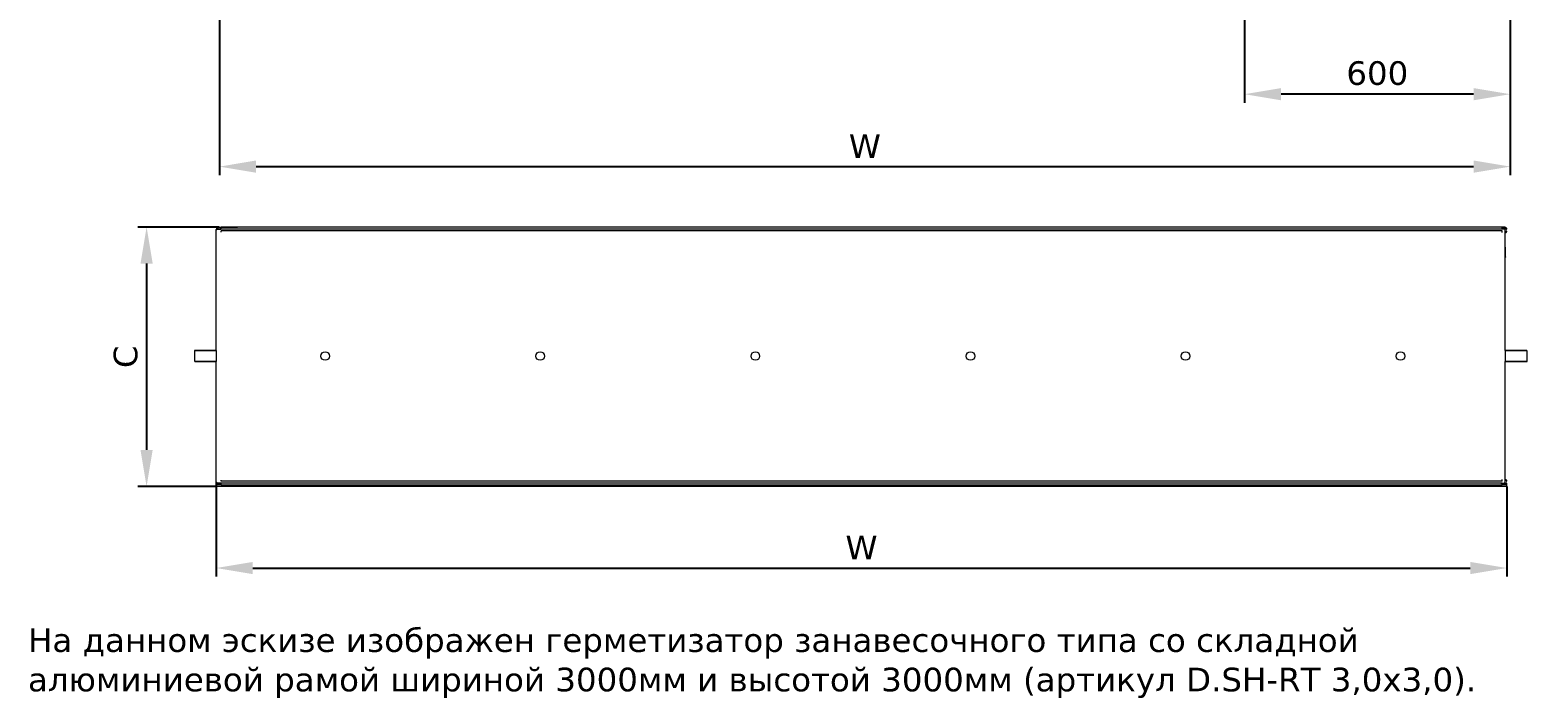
# Model space of a CAD drawing. Header units: millimetres. Extents: x 28932 to 35892, y -771 to 3945.
# Drawn here: x 28932 to 32413, y -771 to 783 of the extents above; entities that cross this region are included whole.
import ezdxf

# ---------------------------------------------------------------- set-up
doc = ezdxf.new("R2010")
doc.units = ezdxf.units.MM
doc.linetypes.add('K5LT_BASIC', pattern=[0])
doc.layers.add('Системный слой', color=7, linetype='Continuous')
doc.styles.get("Standard").update_dxf_attribs({"font": 'verdana.TTF'})
doc.dimstyles.new('ISO-25', dxfattribs={"dimtxt": 80, "dimasz": 85, "dimexe": 20, "dimexo": 0, "dimgap": 20, "dimtad": 1, "dimtxsty": 'Standard', "dimcen": 2.5, "dimadec": 0, "dimazin": 0, "dimtfac": 1, "dimtmove": 0, "dimatfit": 3, "dimfxl": 1, "dimarcsym": 0})

# ---------------------------------------------------------------- blocks, each defined once
blk = doc.blocks.new('*D43')
at = {"color": 0, "lineweight": -2}
for p, q in [((29373.2, 810.3), (29373.2, 445.2)), ((32373.9, 810.3), (32373.9, 445.2)), ((29458.2, 465.2), (32288.9, 465.2))]:
    blk.add_line(p, q, dxfattribs=at)
at = {"color": 0}
for points in [[(29458.2, 479.4), (29458.2, 451), (29373.2, 465.2)], [(32288.9, 451), (32288.9, 479.4), (32373.9, 465.2)]]:
    blk.add_solid(points, dxfattribs=at)
at = {"layer": 'Defpoints', "color": 0}
for p in [(29373.2, 810.3), (32373.9, 810.3), (32373.9, 465.2)]:
    blk.add_point(p, dxfattribs=at)
at = {"color": 0, "ltscale": 100, "insert": (30873.6, 512.7), "char_height": 55, "attachment_point": 5}
blk.add_mtext('W', dxfattribs=at)
blk = doc.blocks.new('*D44')
at = {"color": 0, "lineweight": -2}
for p, q in [((31756.1, 810.3), (31756.1, 613.7)), ((32373.9, 810.3), (32373.9, 613.7)), ((32288.9, 633.7), (31841.1, 633.7))]:
    blk.add_line(p, q, dxfattribs=at)
at = {"color": 0}
for points in [[(31841.1, 647.8), (31841.1, 619.5), (31756.1, 633.7)], [(32288.9, 619.5), (32288.9, 647.8), (32373.9, 633.7)]]:
    blk.add_solid(points, dxfattribs=at)
at = {"layer": 'Defpoints', "color": 0}
for p in [(31756.1, 810.3), (32373.9, 810.3), (31756.1, 633.7)]:
    blk.add_point(p, dxfattribs=at)
at = {"color": 0, "ltscale": 100, "insert": (32065, 682.3), "char_height": 55, "attachment_point": 5}
blk.add_mtext('600', dxfattribs=at)
blk = doc.blocks.new('*D47')
at = {"color": 0, "lineweight": -2}
for p, q in [((29365.5, -268.5), (29365.5, -488.6)), ((32366.2, -278.8), (32366.2, -488.6)), ((29450.5, -468.6), (32281.2, -468.6))]:
    blk.add_line(p, q, dxfattribs=at)
at = {"color": 0}
for points in [[(29450.5, -454.5), (29450.5, -482.8), (29365.5, -468.6)], [(32281.2, -482.8), (32281.2, -454.5), (32366.2, -468.6)]]:
    blk.add_solid(points, dxfattribs=at)
at = {"layer": 'Defpoints', "color": 0}
for p in [(29365.5, -268.5), (32366.2, -278.8), (32366.2, -468.6)]:
    blk.add_point(p, dxfattribs=at)
at = {"color": 0, "ltscale": 100, "insert": (30865.8, -421.1), "char_height": 55, "attachment_point": 5}
blk.add_mtext('W', dxfattribs=at)
blk = doc.blocks.new('*D48')
at = {"color": 0, "lineweight": -2}
for p, q in [((29372.4, 324.5), (29183.7, 324.5)), ((29203.7, 239.5), (29203.7, -193.8)), ((29366.2, -278.8), (29183.7, -278.8))]:
    blk.add_line(p, q, dxfattribs=at)
at = {"color": 0}
for points in [[(29217.9, 239.5), (29189.5, 239.5), (29203.7, 324.5)], [(29189.5, -193.8), (29217.9, -193.8), (29203.7, -278.8)]]:
    blk.add_solid(points, dxfattribs=at)
at = {"layer": 'Defpoints', "color": 0}
for p in [(29372.4, 324.5), (29203.7, -278.8), (29366.2, -278.8)]:
    blk.add_point(p, dxfattribs=at)
at = {"color": 0, "ltscale": 100, "insert": (29155.2, 22.9), "char_height": 55, "attachment_point": 5, "rotation": 90}
blk.add_mtext('C', dxfattribs=at)

msp = doc.modelspace()

# ---------------------------------------------------------------- linework, layer by layer
at = {"layer": 'Системный слой', "color": 5, "linetype": 'K5LT_BASIC', "lineweight": 20, "true_color": 0x0000ff}
for p, q in [((29365.481, 37.547), (29365.481, 317.525)), ((29372.381, 324.525), (29415.181, 324.525)), ((29377.381, 320.025), (29375.981, 320.025)), ((32354.981, 324.525), (29377.381, 324.525)), ((32354.981, 324.525), (29377.381, 324.525)), ((29377.381, 321.025), (29377.381, 324.525)), ((29377.381, 319.525), (29377.381, 321.025)), ((32354.981, 319.525), (29377.381, 319.525)), ((32354.981, 315.525), (29377.381, 315.525)), ((29377.381, 314.025), (29377.381, 315.525)), ((29377.381, 312.525), (29377.381, 314.025)), ((29510.481, 324.525), (29503.481, 324.525)), ((29828.481, 324.525), (29821.481, 324.525)), ((30128.481, 324.525), (30121.481, 324.525)), ((30428.481, 324.525), (30421.481, 324.525)), ((30728.481, 324.525), (30721.481, 324.525)), ((31028.481, 324.525), (31021.481, 324.525)), ((31328.481, 324.525), (31321.481, 324.525)), ((31628.481, 324.525), (31621.481, 324.525)), ((31928.481, 324.525), (31921.481, 324.525)), ((32228.481, 324.525), (32221.481, 324.525)), ((32359.981, 324.525), (32317.181, 324.525)), ((32354.981, 321.025), (32354.981, 324.525)), ((32354.981, 319.525), (32354.981, 321.025)), ((32354.981, 314.025), (32354.981, 315.525)), ((32354.981, 311.597), (32354.981, 314.025)), ((32362.481, 37.547), (32362.481, 317.525)), ((32362.981, 277.525), (32362.481, 277.525)), ((32362.981, 255.525), (32362.981, 277.525)), ((32362.981, 255.524), (32362.981, 277.524)), ((29314.815, 37.047), (29314.815, 37.547)), ((29365.481, 37.547), (29314.815, 37.547)), ((29314.815, 37.047), (29315.481, 37.047)), ((29314.815, 37.047), (29365.529, 37.047)), ((29315.481, 37.047), (29365.529, 37.047)), ((29365.529, 37.547), (29365.481, 37.547)), ((29365.529, 37.547), (29365.529, 11.547)), ((32362.433, 37.547), (32362.433, 11.547)), ((32362.481, 37.547), (32362.433, 37.547)), ((32362.433, 37.047), (32412.481, 37.047)), ((32412.481, 37.047), (32362.433, 37.047)), ((32412.481, 37.547), (32362.481, 37.547)), ((32412.481, 37.047), (32412.481, 37.547)), ((29315.481, 12.047), (29315.481, 11.547)), ((29315.481, 12.047), (29365.529, 12.047)), ((29315.481, 11.547), (29365.481, 11.547)), ((29365.481, 11.547), (29315.481, 11.547)), ((29315.481, 11.547), (29365.481, 11.547)), ((29365.481, -268.475), (29365.481, 11.547)), ((29365.529, 11.547), (29365.481, 11.547)), ((32413.147, 12.047), (32362.433, 12.047)), ((32362.481, 11.547), (32362.433, 11.547)), ((32362.481, -268.475), (32362.481, 11.547)), ((32362.481, 11.547), (32412.481, 11.547)), ((32412.481, 11.547), (32362.481, 11.547)), ((32362.481, 11.547), (32413.147, 11.547)), ((32412.481, 11.547), (32413.147, 11.547)), ((32413.147, 12.047), (32413.147, 11.547)), ((29366.181, -272.875), (29366.181, -272.675)), ((29377.381, -272.675), (29366.181, -272.675)), ((29366.181, -273.275), (29366.181, -272.875)), ((29366.181, -273.475), (29366.181, -273.275)), ((29366.181, -275.275), (29366.181, -273.475)), ((29377.381, -273.475), (29366.181, -273.475)), ((29366.181, -275.475), (29366.181, -275.275)), ((29377.381, -275.275), (29366.181, -275.275)), ((29377.381, -275.275), (29366.181, -275.275)), ((29366.181, -275.848), (29366.181, -275.475)), ((29366.181, -276.329), (29366.181, -275.848)), ((29366.181, -278.75), (29366.181, -276.329)), ((29375.981, -270.975), (29367.981, -270.975)), ((29367.982, -270.975), (29375.981, -270.975)), ((29377.381, -270.975), (29375.981, -270.975)), ((29377.381, -265.375), (29377.381, -263.875)), ((29377.381, -266.875), (29377.381, -265.375)), ((32355.181, -266.875), (29377.381, -266.875)), ((32355.181, -270.875), (29377.381, -270.875)), ((29377.381, -272.375), (29377.381, -270.875)), ((29377.381, -275.875), (29377.381, -272.375)), ((32355.181, -275.875), (29377.381, -275.875)), ((32351.981, -270.975), (32359.981, -270.975)), ((32355.181, -265.375), (32355.181, -262.947)), ((32355.181, -266.875), (32355.181, -265.375)), ((32355.181, -272.375), (32355.181, -270.875)), ((32355.181, -275.875), (32355.181, -272.375)), ((32366.181, -272.675), (32355.181, -272.675)), ((32366.181, -273.475), (32355.181, -273.475)), ((32366.181, -275.275), (32355.181, -275.275)), ((32366.181, -275.275), (32355.181, -275.275)), ((32366.181, -272.875), (32366.181, -272.675)), ((32366.181, -273.275), (32366.181, -272.875)), ((32366.181, -273.475), (32366.181, -273.275)), ((32366.181, -275.275), (32366.181, -273.475)), ((32366.181, -275.475), (32366.181, -275.275)), ((32366.181, -275.848), (32366.181, -275.475)), ((32366.181, -276.329), (32366.181, -275.848)), ((32366.181, -278.75), (32366.181, -276.329)), ((29366.181, -278.769), (29366.181, -278.75)), ((32366.181, -278.769), (29366.181, -278.769)), ((29366.181, -278.823), (29366.181, -278.769)), ((32366.181, -278.823), (29366.181, -278.823)), ((32366.181, -278.769), (32366.181, -278.75)), ((32366.181, -278.823), (32366.181, -278.769))]:
    msp.add_line(p, q, dxfattribs=at)
for centre in [(29618.981, 24.547), (30118.981, 24.547), (30618.981, 24.547), (31118.981, 24.547), (31618.981, 24.547), (32118.981, 24.547)]:
    msp.add_circle(centre, 10, dxfattribs=at)
for centre, radius, start, end in [((29367.981, 317.525), 2.5, 89.970705, 180), ((29367.185, 320.525), 1, 150, 239.78807), ((29372.381, 317.525), 7, 90, 150), ((29372.381, 317.525), 5, 30.000323, 149.999726), ((32359.981, 317.525), 5, 30, 149.999684), ((32359.981, 317.525), 7, 30, 90), ((32359.981, 317.525), 2.5, 0, 90.007446), ((32359.981, 317.525), 5, 300, 330), ((32359.981, 317.525), 7, 290.924832, 330), ((32365.177, 320.525), 1, 210, 30), ((32365.177, 314.525), 1, 330, 150), ((29367.981, -268.475), 2.5, 180, 271.13762), ((29367.185, -271.875), 1, 82.955909, 210), ((29372.381, -268.875), 7, 210, 212.878183), ((29367.185, -271.875), 1, 30, 70.686087), ((29372.381, -268.875), 5, 210, 229.463897), ((29372.381, -268.875), 5, 310.536103, 335.165688), ((32359.981, -268.876), 5, 204.814549, 229.4363), ((32359.981, -268.475), 2.5, 268.865727, 0), ((32359.981, -268.876), 7, 30, 69.075168), ((32359.981, -268.876), 5, 30, 60), ((32359.981, -268.876), 5, 310.5637, 330), ((32365.177, -265.876), 1, 210, 30), ((32365.177, -271.876), 1, 330, 150), ((32359.981, -268.876), 7, 327.137075, 330), ((29401.455, -278.323), 0.5, 269.726809, 270.273191), ((32331.708, -278.325), 0.5, 265.456382, 274.543618)]:
    msp.add_arc(centre, radius, start, end, dxfattribs=at)
for centre, major_axis, start_param, end_param in [((29315.481, 24.547), (0, 12.5), 3.14339931, 6.28318531), ((32412.481, 24.547), (0, -12.5), 3.14159318, 6.28137865)]:
    msp.add_ellipse(centre, major_axis=major_axis, ratio=0.01728518, start_param=start_param, end_param=end_param, dxfattribs=at)
for points, knots in [([(29365.481, 317.525), (29365.481, 317.532), (29365.481, 317.539), (29365.482, 317.646), (29365.489, 317.745), (29365.515, 317.947), (29365.535, 318.051), (29365.587, 318.253), (29365.62, 318.353), (29365.697, 318.548), (29365.742, 318.642), (29365.843, 318.826), (29365.9, 318.914), (29366.023, 319.083), (29366.09, 319.164), (29366.234, 319.317), (29366.311, 319.388), (29366.472, 319.521), (29366.557, 319.583), (29366.734, 319.695), (29366.826, 319.745), (29367.016, 319.834), (29367.114, 319.872), (29367.313, 319.937), (29367.415, 319.963), (29367.621, 320.001), (29367.725, 320.014), (29367.871, 320.023), (29367.913, 320.025), (29367.959, 320.025), (29367.963, 320.025), (29367.971, 320.025), (29367.975, 320.025), (29367.978, 320.025), (29367.979, 320.025), (29367.979, 320.025), (29367.98, 320.025), (29367.98, 320.025), (29367.98, 320.025), (29367.98, 320.025), (29367.98, 320.025), (29367.981, 320.025), (29367.98, 320.025), (29367.981, 320.025), (29367.98, 320.025), (29367.981, 320.025), (29367.981, 320.025), (29367.982, 320.025), (29367.98, 320.025), (29367.983, 320.025), (29367.981, 320.025), (29367.983, 320.025), (29367.984, 320.025), (29367.983, 320.025), (29367.986, 320.025), (29367.985, 320.025), (29367.987, 320.025), (29367.988, 320.025), (29367.989, 320.025), (29367.99, 320.025), (29367.99, 320.025), (29367.992, 320.025), (29367.993, 320.025), (29367.997, 320.025), (29368, 320.025), (29368.009, 320.025), (29368.017, 320.025), (29368.044, 320.025), (29368.068, 320.025), (29368.154, 320.025), (29368.232, 320.025), (29368.428, 320.025), (29368.546, 320.025), (29368.821, 320.025), (29368.977, 320.025), (29369.326, 320.025), (29369.519, 320.025), (29369.937, 320.025), (29370.163, 320.025), (29370.643, 320.025), (29370.898, 320.025), (29371.433, 320.025), (29371.713, 320.025), (29372.295, 320.025), (29372.596, 320.025), (29373.215, 320.025), (29373.533, 320.025), (29374.179, 320.025), (29374.507, 320.025), (29375.217, 320.025), (29375.599, 320.025), (29375.981, 320.025)], [0, 0, 0, 0, 0.07354272, 0.07354272, 1.10314077, 1.10314077, 2.1888273, 2.1888273, 3.27457377, 3.27457377, 4.36031845, 4.36031845, 5.44606441, 5.44606441, 6.53181214, 6.53181214, 7.61755975, 7.61755975, 8.70330736, 8.70330736, 9.78905497, 9.78905497, 10.87480258, 10.87480258, 11.9605502, 11.9605502, 13.04629781, 13.04629781, 13.48266247, 13.48266247, 13.51665397, 13.51665397, 13.55802574, 13.55802574, 13.57153263, 13.57153263, 13.58503953, 13.58503953, 13.59854642, 13.59854642, 13.61205331, 13.61205331, 13.6255602, 13.6255602, 13.6390671, 13.6390671, 13.65257399, 13.65257399, 13.75212634, 13.75212634, 13.95123105, 13.95123105, 14.2035472, 14.2035472, 14.45586334, 14.45586334, 14.70817948, 14.70817948, 14.81679197, 14.81679197, 14.92829362, 14.92829362, 15.15129691, 15.15129691, 15.59730349, 15.59730349, 16.48931666, 16.48931666, 18.27334299, 18.27334299, 21.74979358, 21.74979358, 25.22624272, 25.22624272, 28.70269129, 28.70269129, 32.17913957, 32.17913957, 35.65558766, 35.65558766, 39.13203563, 39.13203563, 42.60848352, 42.60848352, 46.08493136, 46.08493136, 49.56137915, 49.56137915, 53.03782691, 53.03782691, 57, 57, 57, 57]), ([(32362.481, 317.525), (32362.481, 317.532), (32362.481, 317.539), (32362.48, 317.646), (32362.473, 317.745), (32362.447, 317.947), (32362.427, 318.051), (32362.375, 318.253), (32362.342, 318.353), (32362.265, 318.548), (32362.22, 318.642), (32362.119, 318.826), (32362.062, 318.914), (32361.939, 319.083), (32361.872, 319.164), (32361.728, 319.317), (32361.651, 319.388), (32361.49, 319.521), (32361.405, 319.583), (32361.228, 319.695), (32361.136, 319.745), (32360.946, 319.834), (32360.848, 319.872), (32360.649, 319.937), (32360.547, 319.963), (32360.341, 320.001), (32360.237, 320.014), (32360.089, 320.023), (32360.044, 320.025), (32359.995, 320.025), (32359.988, 320.025), (32359.981, 320.025), (32359.983, 320.025), (32359.981, 320.025), (32359.982, 320.025), (32359.981, 320.025), (32359.982, 320.025), (32359.981, 320.025), (32359.981, 320.025), (32359.981, 320.025), (32359.981, 320.025), (32359.982, 320.025), (32359.981, 320.025), (32359.982, 320.025), (32359.98, 320.025), (32359.982, 320.025), (32359.98, 320.025), (32359.981, 320.025), (32359.98, 320.025), (32359.981, 320.025), (32359.981, 320.025), (32359.981, 320.025), (32359.981, 320.025), (32359.98, 320.025), (32359.981, 320.025), (32359.98, 320.025), (32359.98, 320.025), (32359.979, 320.025), (32359.979, 320.025), (32359.977, 320.025), (32359.975, 320.025), (32359.97, 320.025), (32359.964, 320.025), (32359.944, 320.025), (32359.925, 320.025), (32359.853, 320.025), (32359.784, 320.025), (32359.607, 320.025), (32359.498, 320.025), (32359.241, 320.025), (32359.092, 320.025), (32358.76, 320.025), (32358.575, 320.025), (32358.172, 320.025), (32357.954, 320.025), (32357.487, 320.025), (32357.238, 320.025), (32356.715, 320.025), (32356.44, 320.025), (32355.868, 320.025), (32355.571, 320.025), (32355.172, 320.025), (32355.077, 320.025), (32354.981, 320.025)], [0, 0, 0, 0, 0.07354199, 0.07354199, 1.10312978, 1.10312978, 2.18880549, 2.18880549, 3.27454115, 3.27454115, 4.36066386, 4.36066386, 5.44624264, 5.44624264, 6.53197985, 6.53197985, 7.61771664, 7.61771664, 8.70345344, 8.70345344, 9.78919023, 9.78919023, 10.87492702, 10.87492702, 11.96066382, 11.96066382, 13.0464006, 13.0464006, 13.50411825, 13.50411825, 13.5659916, 13.5659916, 13.59202791, 13.59202791, 13.61806422, 13.61806422, 13.64410052, 13.64410052, 13.67013683, 13.67013683, 13.69617314, 13.69617314, 13.72220945, 13.72220945, 13.74824576, 13.74824576, 13.77428207, 13.77428207, 13.80031838, 13.80031838, 13.82635468, 13.82635468, 13.85239099, 13.85239099, 13.96100078, 13.96100078, 14.07469138, 14.07469138, 14.30207257, 14.30207257, 14.75683495, 14.75683495, 15.66635973, 15.66635973, 17.48540927, 17.48540927, 20.96182589, 20.96182589, 24.4382406, 24.4382406, 27.91465464, 27.91465464, 31.39106834, 31.39106834, 34.86748183, 34.86748183, 38.34389519, 38.34389519, 41.82030847, 41.82030847, 45.29672168, 45.29672168, 46.36671194, 46.36671194, 46.36671194, 46.36671194]), ([(32362.981, 255.525), (32362.981, 255.399), (32362.973, 255.273), (32362.942, 255.024), (32362.918, 254.9), (32362.855, 254.657), (32362.817, 254.537), (32362.724, 254.303), (32362.67, 254.189), (32362.57, 254.007), (32362.527, 253.936), (32362.481, 253.866)], [0, 0, 0, 0, 0.98436438, 0.98436438, 1.96811876, 1.96811876, 2.95193942, 2.95193942, 3.93576008, 3.93576008, 4.58521037, 4.58521037, 4.58521037, 4.58521037]), ([(32362.981, 255.524), (32362.981, 255.398), (32362.973, 255.273), (32362.942, 255.023), (32362.918, 254.899), (32362.855, 254.656), (32362.817, 254.536), (32362.724, 254.303), (32362.67, 254.189), (32362.57, 254.006), (32362.527, 253.935), (32362.481, 253.866)], [0, 0, 0, 0, 0.98436438, 0.98436438, 1.96811876, 1.96811876, 2.95193942, 2.95193942, 3.93576008, 3.93576008, 4.58521037, 4.58521037, 4.58521037, 4.58521037]), ([(29368.029, -270.974), (29368.017, -270.974), (29368.006, -270.975), (29367.994, -270.975), (29367.992, -270.975), (29367.989, -270.975), (29367.987, -270.975), (29367.984, -270.975), (29367.984, -270.975), (29367.981, -270.975), (29367.983, -270.975), (29367.98, -270.975), (29367.983, -270.975), (29367.98, -270.975), (29367.983, -270.975), (29367.98, -270.975), (29367.982, -270.975), (29367.981, -270.975), (29367.982, -270.975), (29367.981, -270.975), (29367.982, -270.975), (29367.981, -270.975), (29367.981, -270.975), (29367.981, -270.975), (29367.981, -270.975), (29367.982, -270.975), (29367.981, -270.975), (29367.982, -270.975), (29367.981, -270.975), (29367.982, -270.975), (29367.981, -270.975), (29367.982, -270.975), (29367.981, -270.975), (29367.982, -270.975), (29367.981, -270.975), (29367.982, -270.975), (29367.981, -270.975), (29367.983, -270.975), (29367.981, -270.975), (29367.983, -270.975), (29367.981, -270.975), (29367.983, -270.975), (29367.981, -270.975), (29367.983, -270.975), (29367.982, -270.975), (29367.982, -270.975)], [17.254398356, 17.254398356, 17.254398356, 17.254398356, 17.409395653, 17.409395653, 17.423113567, 17.423113567, 17.450549394, 17.450549394, 17.464608652, 17.464608652, 17.495394606, 17.495394606, 17.52618056, 17.52618056, 17.556966514, 17.556966514, 17.587752469, 17.587752469, 17.618538423, 17.618538423, 17.649324377, 17.649324377, 17.680110332, 17.680110332, 17.710896286, 17.710896286, 17.74168224, 17.74168224, 17.772468195, 17.772468195, 17.803254149, 17.803254149, 17.834040103, 17.834040103, 17.864826058, 17.864826058, 17.895612012, 17.895612012, 17.926397966, 17.926397966, 17.957183921, 17.957183921, 17.987969875, 17.987969875, 18, 18, 18, 18]), ([(32359.933, -270.974), (32359.945, -270.974), (32359.956, -270.975), (32359.968, -270.975), (32359.97, -270.975), (32359.973, -270.975), (32359.975, -270.975), (32359.978, -270.975), (32359.978, -270.975), (32359.981, -270.975), (32359.979, -270.975), (32359.982, -270.975), (32359.979, -270.975), (32359.982, -270.975), (32359.98, -270.975), (32359.982, -270.975), (32359.98, -270.975), (32359.981, -270.975), (32359.98, -270.975), (32359.981, -270.975), (32359.98, -270.975), (32359.981, -270.975), (32359.981, -270.975), (32359.981, -270.975), (32359.981, -270.975), (32359.981, -270.975), (32359.981, -270.975), (32359.98, -270.975), (32359.981, -270.975), (32359.98, -270.975), (32359.981, -270.975), (32359.98, -270.975), (32359.981, -270.975), (32359.98, -270.975), (32359.981, -270.975), (32359.98, -270.975), (32359.981, -270.975), (32359.979, -270.975), (32359.981, -270.975), (32359.979, -270.975), (32359.981, -270.975), (32359.979, -270.975), (32359.981, -270.975), (32359.98, -270.975), (32359.98, -270.975), (32359.98, -270.975)], [17.255026239, 17.255026239, 17.255026239, 17.255026239, 17.409395653, 17.409395653, 17.423113567, 17.423113567, 17.450549394, 17.450549394, 17.464608652, 17.464608652, 17.495394606, 17.495394606, 17.52618056, 17.52618056, 17.556966514, 17.556966514, 17.587752469, 17.587752469, 17.618538423, 17.618538423, 17.649324377, 17.649324377, 17.680110332, 17.680110332, 17.710896286, 17.710896286, 17.74168224, 17.74168224, 17.772468195, 17.772468195, 17.803254149, 17.803254149, 17.834040103, 17.834040103, 17.864826058, 17.864826058, 17.895612012, 17.895612012, 17.926397966, 17.926397966, 17.957183921, 17.957183921, 17.987969875, 17.987969875, 18, 18, 18, 18])]:
    msp.add_open_spline(points, degree=3, knots=knots, dxfattribs=at)

# ---------------------------------------------------------------- texts
at = {"ltscale": 15, "insert": (30741.955, -689.961), "char_height": 55, "width": 3628.01422, "attachment_point": 5}
msp.add_mtext('\\pxql;На данном эскизе изображен герметизатор занавесочного типа со складной алюминиевой рамой шириной 3000мм и высотой 3000мм (артикул D.SH-RT 3,0x3,0).', dxfattribs=at)

# ---------------------------------------------------------------- dimensions: what is measured, and where the dimension line sits
for base, p1, p2, text, picture, middle in [((32373.928, 465.2), (29373.232, 810.348), (32373.928, 810.348), 'W', '*D43', (30873.58, 512.7)), ((31756.132, 633.661), (32373.928, 810.348), (31756.132, 810.348), '600', '*D44', (32065.03, 682.316)), ((32366.181, -468.649), (29365.481, -268.475), (32366.181, -278.823), 'W', '*D47', (30865.831, -421.149))]:
    dim = msp.add_linear_dim(base=base, p1=p1, p2=p2, text=text, dimstyle='ISO-25', override={"dimtxt": 55})
    dim.commit()
    dim.dimension.update_dxf_attribs({"geometry": picture, "text_midpoint": middle})
dim = msp.add_linear_dim(base=(29203.697, -278.823), p1=(29372.381, 324.525), p2=(29366.181, -278.823), angle=90, text='C', dimstyle='ISO-25', override={"dimtxt": 55})
dim.commit()
dim.dimension.update_dxf_attribs({"geometry": '*D48', "text_midpoint": (29155.207, 22.851)})

doc.saveas('drawing.dxf')
